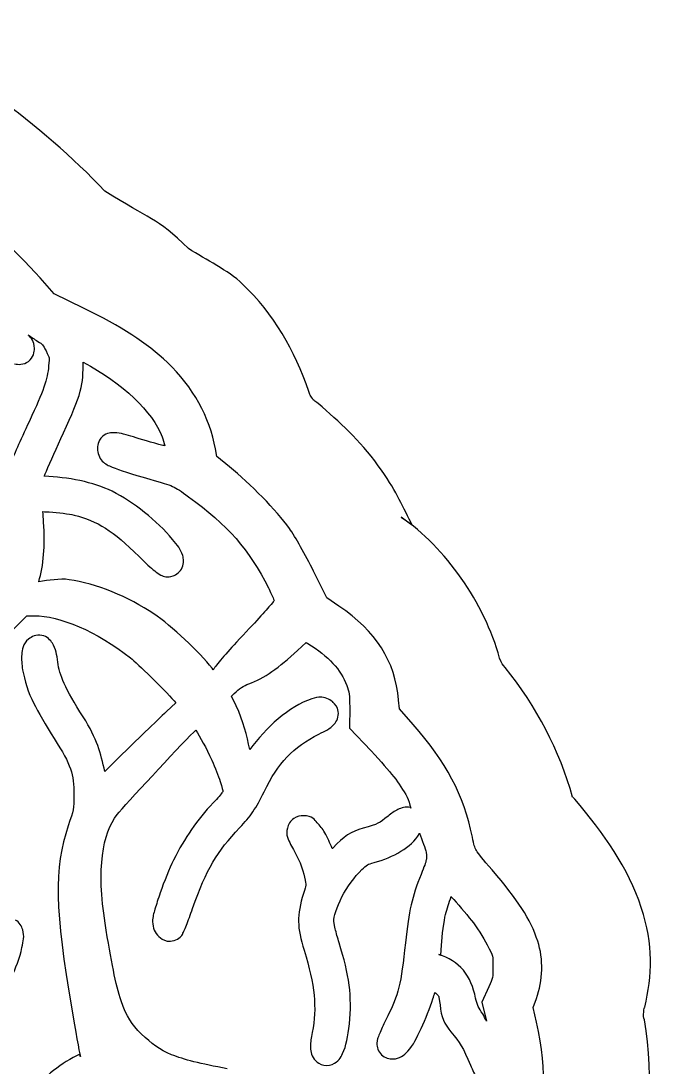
# Model space of a CAD drawing. Extents: x 3 to 173, y 187 to 306.
# Drawn here: x 23.84 to 29.4, y 260.88 to 270.07 of the extents above; entities that cross this region are included whole.
import ezdxf

# ---------------------------------------------------------------- set-up
doc = ezdxf.new("R2010")
doc.units = 0
doc.layers.add('Layer_1', color=7, linetype='CONTINUOUS')

msp = doc.modelspace()

# ---------------------------------------------------------------- linework, layer by layer
at = {"layer": 'Layer_1', "color": 7}
for points in [[(24.385961, 267.550859), (24.128543, 267.676535), (24.006175, 267.815442)], [(25.668667, 266.157387), (25.557319, 266.247785), (25.546284, 266.313933), (25.54572, 266.313933)], [(27.177009, 265.715385), (27.272894, 265.649573), (27.265895, 265.663966)], [(26.63164, 264.933702), (26.63164, 264.933138), (26.526357, 265.005347), (26.4095, 265.239061)], [(23.546517, 264.50532), (23.889925, 264.849278), (23.889922, 264.849341)], [(23.889922, 264.849341), (23.955516, 264.849341)], [(26.268914, 264.545161), (26.343327, 264.614613), (26.343381, 264.614523)], [(26.343381, 264.614523), (26.358254, 264.605153)], [(25.527564, 264.375295), (25.51763, 264.387966)], [(25.183626, 264.100791), (25.198499, 264.084253), (25.11692, 264.007632)], [(25.728179, 264.056793), (25.687943, 264.142233), (25.711085, 264.165375)], [(27.283715, 263.8941), (27.16355, 264.0308), (27.155845, 264.108521), (27.155845, 264.109086)], [(26.725902, 264.048425), (26.724773, 263.862666), (26.913289, 263.662023)], [(25.356659, 263.826914), (25.373733, 263.843453)], [(24.70461, 263.610207), (24.574522, 263.481773)], [(27.618342, 262.382103), (27.618907, 262.381539)], [(27.508665, 261.874422), (27.526869, 261.868354), (27.531836, 261.955448)], [(27.947984, 261.588892), (27.886798, 261.454396), (27.927587, 261.289031)], [(28.366858, 261.280209), (28.366858, 261.280773), (28.338196, 261.407553), (28.366858, 261.485827), (28.366858, 261.486392)], [(24.359548, 260.977051), (24.358984, 260.977616), (24.354581, 260.997456), (24.327008, 260.983119), (24.327008, 260.983683)]]:
    msp.add_lwpolyline(points, dxfattribs=at)
for points in [[(24.383221, 267.075667)], [(27.618376, 262.382089)]]:
    msp.add_lwpolyline(points, close=True, dxfattribs=at)
for points in [[(24.575349, 268.57858), (24.010504, 269.172807), (23.28878, 269.693041), (22.493438, 270.073319)], [(24.006175, 267.815442), (23.546804, 268.33638), (22.822027, 268.860709), (22.074166, 269.218284)], [(25.310744, 268.073893), (25.022008, 268.352836), (24.973037, 268.326843), (24.575349, 268.57858)], [(25.785233, 267.761702), (25.652854, 267.886943), (25.467984, 267.971096), (25.310744, 268.073893)], [(26.367954, 266.819367), (26.242447, 267.176652), (26.057476, 267.504126), (25.785233, 267.761702)], [(25.12404, 267.072955), (24.940136, 267.246954), (24.718862, 267.388711), (24.385961, 267.550859)], [(23.956597, 267.197441), (23.956597, 267.260184), (23.926455, 267.289702), (23.899822, 267.317055)], [(23.899822, 267.317055), (23.927423, 267.297694), (23.956159, 267.277073), (23.986363, 267.258624)], [(23.986363, 267.258624), (24.027127, 267.233732), (24.030968, 267.229555), (24.058019, 267.17429)], [(23.90423, 267.083338), (23.948573, 267.116751), (23.956597, 267.167011), (23.956597, 267.197441)], [(24.058019, 267.17429), (24.093215, 267.102416), (24.088713, 267.129724), (24.081161, 267.043649)], [(23.782412, 267.062397), (23.812534, 267.055172), (23.85989, 267.049923), (23.90423, 267.083338)], [(24.081161, 267.043649), (24.070804, 266.925395), (24.036717, 266.824196), (23.911938, 266.558583)], [(24.358978, 266.820454), (24.382967, 266.907463), (24.385168, 266.98633), (24.383221, 267.075667)], [(24.38326, 267.075701), (24.733806, 266.89246), (24.995536, 266.63831), (25.077239, 266.421409)], [(25.54572, 266.313933), (25.498269, 266.593192), (25.347972, 266.861091), (25.12404, 267.072955)], [(24.210701, 266.454446), (24.286873, 266.61926), (24.332486, 266.724416), (24.358978, 266.820454)], [(26.379469, 266.785636), (26.370918, 266.793877), (26.371764, 266.808129), (26.367954, 266.819367)], [(26.449838, 266.713246), (26.412751, 266.737884), (26.411685, 266.733369), (26.379469, 266.785636)], [(26.977416, 266.166601), (26.812621, 266.397832), (26.634293, 266.549876), (26.449838, 266.713246)], [(23.911938, 266.558583), (23.824364, 266.372172), (23.773488, 266.259811), (23.742161, 266.172178)], [(24.060771, 266.118206), (24.097592, 266.204913), (24.149891, 266.322865), (24.210701, 266.454446)], [(24.553601, 266.421965), (24.510774, 266.384076), (24.509504, 266.336169), (24.509504, 266.312273)], [(24.658884, 266.456139), (24.633964, 266.456139), (24.596428, 266.459864), (24.553601, 266.421965)], [(24.739913, 266.444568), (24.712199, 266.451031), (24.691563, 266.456139), (24.658884, 266.456139)], [(24.825903, 266.41976), (24.7973, 266.42961), (24.76763, 266.438077), (24.739913, 266.444568)], [(25.083871, 266.345347), (24.991977, 266.368743), (24.883496, 266.399917), (24.825903, 266.41976)], [(25.077239, 266.421409), (25.086214, 266.397561), (25.092846, 266.369372), (25.100946, 266.34148)], [(24.509504, 266.312273), (24.509504, 266.283636), (24.525393, 266.234146), (24.5525, 266.20699)], [(25.100946, 266.34148), (25.094483, 266.343174), (25.090532, 266.343738), (25.083871, 266.345347)], [(24.5525, 266.20699), (24.579594, 266.17984), (24.606512, 266.167708), (24.639041, 266.154074)], [(24.043132, 266.075209), (24.049341, 266.090337), (24.053122, 266.100214), (24.060771, 266.118206)], [(24.639041, 266.154074), (24.704096, 266.126811), (24.800122, 266.097973), (24.971423, 266.04824)], [(26.19618, 265.616093), (26.08285, 265.775106), (25.853009, 266.008687), (25.668667, 266.157387)], [(27.265895, 265.663966), (27.177119, 265.841004), (27.133403, 265.947724), (26.977416, 266.166601)], [(24.640097, 265.941817), (24.474167, 266.024853), (24.248423, 266.064087), (24.043132, 266.075209)], [(24.971423, 266.04824), (25.185155, 265.986185), (25.174408, 265.992287), (25.31042, 265.893901)], [(25.169816, 265.519584), (25.032645, 265.684334), (24.828124, 265.847719), (24.640097, 265.941817)], [(25.31042, 265.893901), (25.656252, 265.643745), (25.84271, 265.429866), (26.011567, 265.09464)], [(24.036514, 265.670094), (24.033663, 265.705789), (24.032224, 265.734545), (24.03101, 265.763249)], [(24.03101, 265.763249), (24.049468, 265.762685), (24.064487, 265.763021), (24.086131, 265.761556)], [(24.086131, 265.761556), (24.16578, 265.756448), (24.261247, 265.743776), (24.303863, 265.732891)], [(24.303863, 265.732891), (24.513063, 265.679415), (24.642038, 265.599081), (24.876023, 265.369089)], [(23.99407, 265.148092), (24.035379, 265.29333), (24.05323, 265.46198), (24.036514, 265.670094)], [(28.04327, 264.476076), (27.908292, 264.965977), (27.567684, 265.448346), (27.177009, 265.715385)], [(26.4095, 265.239061), (26.336517, 265.384603), (26.24902, 265.541939), (26.19618, 265.616093)], [(25.258561, 265.377373), (25.241684, 265.432333), (25.211659, 265.469332), (25.169816, 265.519584)], [(24.876023, 265.369089), (24.935634, 265.310497), (24.977674, 265.270777), (25.013276, 265.24231)], [(25.254159, 265.27209), (25.271543, 265.311), (25.267, 265.349893), (25.258561, 265.377373)], [(25.17368, 265.198226), (25.201338, 265.208838), (25.236785, 265.23318), (25.254159, 265.27209)], [(25.013276, 265.24231), (25.031084, 265.228086), (25.046711, 265.216402), (25.067847, 265.205931)], [(25.067847, 265.205931), (25.088985, 265.195461), (25.12406, 265.179205), (25.17368, 265.198226)], [(24.260307, 265.165731), (24.17568, 265.1775), (24.084, 265.159918), (23.99407, 265.148092)], [(25.004999, 264.86532), (24.785404, 265.014367), (24.494521, 265.133171), (24.260307, 265.165731)], [(26.011567, 265.09464), (26.029657, 265.058718), (26.046481, 265.022351), (26.057868, 264.994868)], [(26.057868, 264.994868), (26.060126, 264.989619), (26.061086, 264.98722), (26.062835, 264.982733)], [(26.036391, 264.949109), (25.988981, 264.893692), (25.897258, 264.794143), (25.731568, 264.616174)], [(26.062835, 264.982733), (26.056655, 264.974351), (26.052393, 264.96786), (26.036391, 264.949109)], [(27.155845, 264.109086), (27.12451, 264.452985), (26.957587, 264.711495), (26.63164, 264.933702)], [(23.955516, 264.849341), (24.173216, 264.849341), (24.504619, 264.712945), (24.799428, 264.478924)], [(25.51763, 264.387966), (25.407464, 264.53015), (25.160068, 264.760062), (25.004999, 264.86532)], [(23.904798, 264.644286), (23.851683, 264.600229), (23.847495, 264.551226), (23.844162, 264.508687)], [(24.020551, 264.676256), (23.972497, 264.685767), (23.929165, 264.664488), (23.904798, 264.644286)], [(24.113707, 264.608458), (24.097846, 264.634084), (24.068608, 264.666731), (24.020551, 264.676256)], [(24.161662, 264.440889), (24.153252, 264.507758), (24.145463, 264.557209), (24.113707, 264.608458)], [(25.731568, 264.616174), (25.677283, 264.557864), (25.628123, 264.502585), (25.591561, 264.459078)], [(25.838415, 264.250262), (25.974635, 264.300782), (26.104847, 264.392572), (26.268914, 264.545161)], [(26.358254, 264.605153), (26.542365, 264.493712), (26.647763, 264.374719), (26.700559, 264.236941)], [(23.844162, 264.508687), (23.840832, 264.46615), (23.844444, 264.422429), (23.852431, 264.375295)], [(24.799428, 264.478924), (24.864585, 264.427201), (25.087873, 264.209396), (25.183626, 264.100791)], [(25.591561, 264.459078), (25.573273, 264.437319), (25.558307, 264.418342), (25.54636, 264.402303)], [(28.09142, 264.394226), (28.066528, 264.421065), (28.062958, 264.42281), (28.04327, 264.476076)], [(23.852431, 264.375295), (23.868123, 264.281027), (23.90118, 264.17503), (23.949996, 264.078188)], [(24.384355, 263.960781), (24.224911, 264.212898), (24.175968, 264.326992), (24.161662, 264.440889)], [(25.529822, 264.378597), (25.529257, 264.37775), (25.528129, 264.376339), (25.527564, 264.375295)], [(25.54636, 264.402303), (25.540377, 264.394288), (25.535241, 264.387374), (25.529822, 264.378597)], [(28.684429, 263.255282), (28.57233, 263.662774), (28.365509, 264.053762), (28.09142, 264.394226)], [(25.711085, 264.165375), (25.753949, 264.207429), (25.7967, 264.23479), (25.838415, 264.250262)], [(26.700559, 264.236941), (26.721669, 264.181809), (26.726326, 264.153739), (26.725902, 264.048425)], [(23.949996, 264.078188), (23.98334, 264.012038), (24.060881, 263.880604), (24.130242, 263.770061)], [(26.392945, 264.117979), (26.192728, 264.054871), (25.989734, 263.865737), (25.848346, 263.673699)], [(26.482243, 264.133952), (26.443248, 264.135928), (26.420479, 264.126643), (26.392945, 264.117979)], [(26.582011, 264.087651), (26.564203, 264.105431), (26.521235, 264.131889), (26.482243, 264.133952)], [(26.625558, 264.008276), (26.617938, 264.051984), (26.596543, 264.073128), (26.582011, 264.087651)], [(25.11692, 264.007632), (25.029036, 263.925246), (24.844397, 263.747881), (24.70461, 263.610207)], [(25.848346, 263.673699), (25.822326, 263.797287), (25.792167, 263.922461), (25.728179, 264.056793)], [(26.59028, 263.895827), (26.610403, 263.917558), (26.633178, 263.964568), (26.625558, 264.008276)], [(24.574522, 263.481773), (24.537966, 263.643413), (24.507955, 263.765333), (24.384355, 263.960781)], [(26.455234, 263.809287), (26.514921, 263.839329), (26.550055, 263.852357), (26.59028, 263.895827)], [(27.804061, 262.904669), (27.727037, 263.275898), (27.575431, 263.562943), (27.283715, 263.8941)], [(24.683624, 263.102616), (24.755029, 263.191542), (25.21031, 263.683543), (25.356659, 263.826914)], [(25.373733, 263.843453), (25.411605, 263.784319), (25.464993, 263.691092), (25.514294, 263.57942)], [(25.974023, 263.303271), (26.099358, 263.560657), (26.227986, 263.694905), (26.455234, 263.809287)], [(24.130242, 263.770061), (24.279411, 263.532319), (24.303168, 263.465114), (24.302773, 263.273965)], [(26.913289, 263.662023), (27.095591, 263.467276), (27.157671, 263.386758), (27.231893, 263.254125)], [(25.514294, 263.57942), (25.543944, 263.512259), (25.570767, 263.445652), (25.589261, 263.392007)], [(25.589261, 263.392007), (25.605714, 263.344264), (25.611387, 263.310566), (25.612967, 263.307671)], [(24.302773, 263.273965), (24.30257, 263.153256), (24.299471, 263.140609), (24.253164, 263.004973)], [(25.608565, 263.299966), (25.595018, 263.281029), (25.567535, 263.249321), (25.526432, 263.205709)], [(25.612967, 263.307671), (25.611556, 263.304848), (25.611839, 263.304679), (25.608565, 263.299966)], [(25.760702, 262.987975), (25.85392, 263.085011), (25.903205, 263.157844), (25.974023, 263.303271)], [(27.231893, 263.254125), (27.243718, 263.233014), (27.250717, 263.191691), (27.264413, 263.159315)], [(28.702943, 263.237191), (28.685445, 263.257398), (28.683695, 263.257709), (28.684429, 263.255282)], [(25.526432, 263.205709), (25.383879, 263.054447), (25.276581, 262.899428), (25.178616, 262.703551)], [(27.260011, 263.164282), (27.212589, 263.173341), (27.180466, 263.1605), (27.150319, 263.146643)], [(27.264413, 263.159315), (27.262438, 263.159879), (27.261873, 263.163887), (27.260011, 263.164282)], [(29.28813, 262.287454), (29.174982, 262.629555), (28.960374, 262.93987), (28.702943, 263.237191)], [(24.57724, 262.147912), (24.502589, 262.625435), (24.552151, 262.938874), (24.683624, 263.102616)], [(26.234742, 263.067285), (26.206227, 263.047896), (26.185664, 263.014721), (26.178518, 262.984602)], [(26.321283, 263.092629), (26.294698, 263.092631), (26.263255, 263.086674), (26.234742, 263.067285)], [(26.441448, 263.031446), (26.417318, 263.056902), (26.398677, 263.092629), (26.321283, 263.092629)], [(27.062675, 263.089318), (26.983848, 263.02349), (26.979524, 263.021619), (26.844944, 262.982381)], [(27.150319, 263.146643), (27.12017, 263.132786), (27.091922, 263.113742), (27.062675, 263.089318)], [(24.253164, 263.004973), (24.125569, 262.631317), (24.136132, 262.261281), (24.284034, 261.395976)], [(25.346188, 262.278011), (25.467761, 262.624464), (25.55663, 262.775549), (25.760702, 262.987975)], [(26.178518, 262.984602), (26.16421, 262.92437), (26.183852, 262.880942), (26.207181, 262.840737)], [(26.507592, 262.943251), (26.486567, 262.97644), (26.465589, 263.005989), (26.441448, 263.031446)], [(26.844944, 262.982381), (26.735783, 262.950552), (26.677566, 262.914854), (26.576502, 262.808197)], [(26.572636, 262.803794), (26.55178, 262.851859), (26.533542, 262.902281), (26.507592, 262.943251)], [(27.175677, 262.780115), (27.244678, 262.822164), (27.303227, 262.867359), (27.339388, 262.937212)], [(27.339388, 262.937212), (27.339671, 262.938058), (27.339518, 262.939187), (27.339953, 262.940034)], [(27.339953, 262.940034), (27.359059, 262.877287), (27.394755, 262.801164), (27.397831, 262.772464)], [(27.839339, 262.786708), (27.822773, 262.815086), (27.818681, 262.834189), (27.804061, 262.904669)], [(26.207181, 262.840737), (26.27742, 262.719675), (26.316262, 262.6223), (26.329549, 262.551899)], [(26.576502, 262.808197), (26.574809, 262.806503), (26.574245, 262.805374), (26.572636, 262.803794)], [(25.178616, 262.703551), (25.13963, 262.625596), (25.096295, 262.51602), (25.060656, 262.414163)], [(26.939756, 262.680897), (27.025436, 262.703249), (27.106677, 262.73807), (27.175677, 262.780115)], [(27.398396, 262.703563), (27.394275, 262.683976), (27.381293, 262.647028), (27.353198, 262.577333)], [(27.397831, 262.772464), (27.402177, 262.73196), (27.402488, 262.723157), (27.398396, 262.703563)], [(27.976592, 262.616381), (27.894799, 262.71085), (27.855897, 262.758331), (27.839339, 262.786708)], [(26.657534, 262.378832), (26.703553, 262.466789), (26.768529, 262.557606), (26.831719, 262.619161)], [(26.831719, 262.619161), (26.874258, 262.660603), (26.884762, 262.666546), (26.939756, 262.680897)], [(28.378429, 261.98965), (28.313674, 262.185439), (28.202441, 262.355543), (27.976592, 262.616381)], [(26.329549, 262.551899), (26.344761, 262.471336), (26.345693, 262.491667), (26.32018, 262.409134)], [(27.353198, 262.577333), (27.273371, 262.379442), (27.246611, 262.261707), (27.215944, 261.975407)], [(25.060656, 262.414163), (25.042847, 262.363234), (25.027102, 262.314409), (25.015455, 262.273052)], [(26.32018, 262.409134), (26.261017, 262.217709), (26.262654, 262.108545), (26.325147, 261.910284)], [(26.586428, 262.164961), (26.586428, 262.201478), (26.611518, 262.290875), (26.657534, 262.378832)], [(27.568214, 262.226093), (27.579729, 262.273498), (27.599521, 262.330967), (27.618376, 262.382089)], [(27.618907, 262.381539), (27.674637, 262.319554), (27.743039, 262.239293), (27.7975, 262.170975)], [(25.015455, 262.273052), (25.003799, 262.231696), (24.994514, 262.207345), (24.994514, 262.161707)], [(25.291618, 262.130835), (25.307563, 262.170958), (25.326831, 262.222848), (25.346188, 262.278011)], [(29.318582, 261.410107), (29.384196, 261.691409), (29.397068, 261.958039), (29.28813, 262.287454)], [(23.853521, 262.091657), (23.845336, 262.121251), (23.822208, 262.15742), (23.790681, 262.176544)], [(24.718351, 261.467161), (24.671014, 261.607008), (24.629104, 261.816143), (24.57724, 262.147912)], [(24.994514, 262.161707), (24.994514, 262.107148), (25.014637, 262.065176), (25.049085, 262.03162)], [(26.5991, 262.100468), (26.590436, 262.137354), (26.586428, 262.174969), (26.586428, 262.164961)], [(27.531836, 261.955448), (27.536605, 262.040278), (27.555288, 262.172903), (27.568214, 262.226093)], [(27.7975, 262.170975), (27.836144, 262.122504), (27.903635, 262.017943), (27.933099, 261.959859)], [(23.846917, 261.934561), (23.858742, 261.991818), (23.869918, 262.032469), (23.853521, 262.091657)], [(25.237601, 262.026658), (25.260969, 262.050026), (25.257215, 262.05299), (25.260743, 262.059732)], [(25.260743, 262.059732), (25.264299, 262.066477), (25.266923, 262.072488), (25.270113, 262.079572)], [(25.270113, 262.079572), (25.276463, 262.09374), (25.283631, 262.110775), (25.291618, 262.130835)], [(26.633274, 261.976996), (26.619925, 262.018835), (26.607761, 262.063581), (26.5991, 262.100468)], [(25.049085, 262.03162), (25.0663, 262.014856), (25.088503, 261.998603), (25.123501, 261.991931)], [(25.123501, 261.991931), (25.158497, 261.98527), (25.209229, 261.998309), (25.237601, 262.026658)], [(26.723122, 261.264274), (26.747986, 261.505843), (26.723969, 261.692671), (26.633274, 261.976996)], [(27.215944, 261.975407), (27.177368, 261.615257), (27.152224, 261.512729), (27.060502, 261.333791)], [(28.366858, 261.486392), (28.424254, 261.646925), (28.42967, 261.834787), (28.378429, 261.98965)], [(23.579026, 261.43516), (23.707445, 261.563374), (23.809757, 261.754754), (23.846917, 261.934561)], [(26.325147, 261.910284), (26.42137, 261.604911), (26.439083, 261.40805), (26.397356, 261.188193)], [(27.72474, 261.735515), (27.669786, 261.801674), (27.59434, 261.846059), (27.508665, 261.874422)], [(27.933099, 261.959859), (27.990263, 261.847168), (27.984915, 261.87044), (27.984915, 261.764177)], [(27.832227, 261.490224), (27.812048, 261.586496), (27.779957, 261.66904), (27.72474, 261.735515)], [(27.984915, 261.764177), (27.98487, 261.669839), (27.984068, 261.668295), (27.947984, 261.588892)], [(27.456818, 261.485376), (27.463027, 261.505526), (27.468446, 261.521568), (27.474457, 261.539396)], [(27.474457, 261.539396), (27.479594, 261.535247), (27.484645, 261.533949), (27.488794, 261.529462)], [(27.488794, 261.529462), (27.505699, 261.511258), (27.505615, 261.510412), (27.50807, 261.503554)], [(27.50807, 261.503554), (27.51061, 261.496696), (27.515238, 261.47503), (27.519641, 261.430241)], [(24.89474, 261.177773), (24.813048, 261.257668), (24.765688, 261.327314), (24.718351, 261.467161)], [(27.353742, 261.22465), (27.393062, 261.308916), (27.431799, 261.404121), (27.456818, 261.485376)], [(27.519641, 261.430241), (27.529688, 261.328184), (27.558816, 261.259378), (27.616104, 261.193219)], [(27.895617, 261.351871), (27.857994, 261.402143), (27.844634, 261.431054), (27.832227, 261.490224)], [(24.284034, 261.395976), (24.317294, 261.201378), (24.348349, 261.026796), (24.359548, 260.977051)], [(27.060502, 261.333791), (27.036457, 261.28688), (27.014604, 261.241028), (26.998213, 261.203154)], [(27.927587, 261.289031), (27.915452, 261.307488), (27.907493, 261.335993), (27.895617, 261.351871)], [(29.315308, 261.300695), (29.309777, 261.320874), (29.301959, 261.331853), (29.309946, 261.369385)], [(29.309946, 261.369385), (29.305064, 261.394418), (29.318582, 261.410107), (29.318582, 261.410107)], [(26.663593, 261.002999), (26.695713, 261.070354), (26.711786, 261.15418), (26.723122, 261.264274)], [(28.294099, 260.21526), (28.451169, 260.504594), (28.468585, 260.828616), (28.366858, 261.280209)], [(29.136295, 259.765237), (29.384998, 260.22338), (29.400413, 260.784559), (29.315308, 261.300695)], [(25.161528, 260.993666), (25.055104, 261.037833), (24.986237, 261.088286), (24.89474, 261.177773)], [(26.397356, 261.188193), (26.387817, 261.137955), (26.382144, 261.103718), (26.380818, 261.069682)], [(26.977808, 261.152441), (26.972305, 261.137116), (26.965136, 261.136891), (26.965136, 261.091808)], [(26.998213, 261.203154), (26.990028, 261.184216), (26.983312, 261.167777), (26.977808, 261.152441)], [(27.236332, 261.023457), (27.286573, 261.077282), (27.314423, 261.140387), (27.353742, 261.22465)], [(27.616104, 261.193219), (27.695595, 261.101421), (27.720933, 261.057279), (27.787532, 260.901074)], [(26.380818, 261.069682), (26.379407, 261.035643), (26.385785, 260.988972), (26.414442, 260.954476)], [(26.965136, 261.091808), (26.965136, 261.061018), (26.976171, 261.021036), (27.005926, 260.99259)], [(24.327008, 260.983683), (24.160133, 260.899686), (24.024384, 260.789328), (23.903124, 260.618228)], [(25.650455, 260.870193), (25.415863, 260.9133), (25.267951, 260.949501), (25.161528, 260.993666)], [(26.414442, 260.954476), (26.428384, 260.937684), (26.447245, 260.919453), (26.476178, 260.908175)], [(26.572642, 260.908739), (26.629608, 260.931486), (26.647532, 260.969321), (26.663593, 261.002999)], [(27.005926, 260.99259), (27.035692, 260.964142), (27.075883, 260.954702), (27.105694, 260.956209)], [(27.105694, 260.956209), (27.165319, 260.959229), (27.202762, 260.987474), (27.236332, 261.023457)], [(26.476178, 260.908175), (26.505114, 260.896886), (26.54416, 260.897338), (26.572642, 260.908739)], [(27.787532, 260.901074), (27.80486, 260.860437), (27.823902, 260.819712), (27.841552, 260.784768)]]:
    msp.add_open_spline(points, degree=3, dxfattribs=at)

doc.saveas('drawing.dxf')
